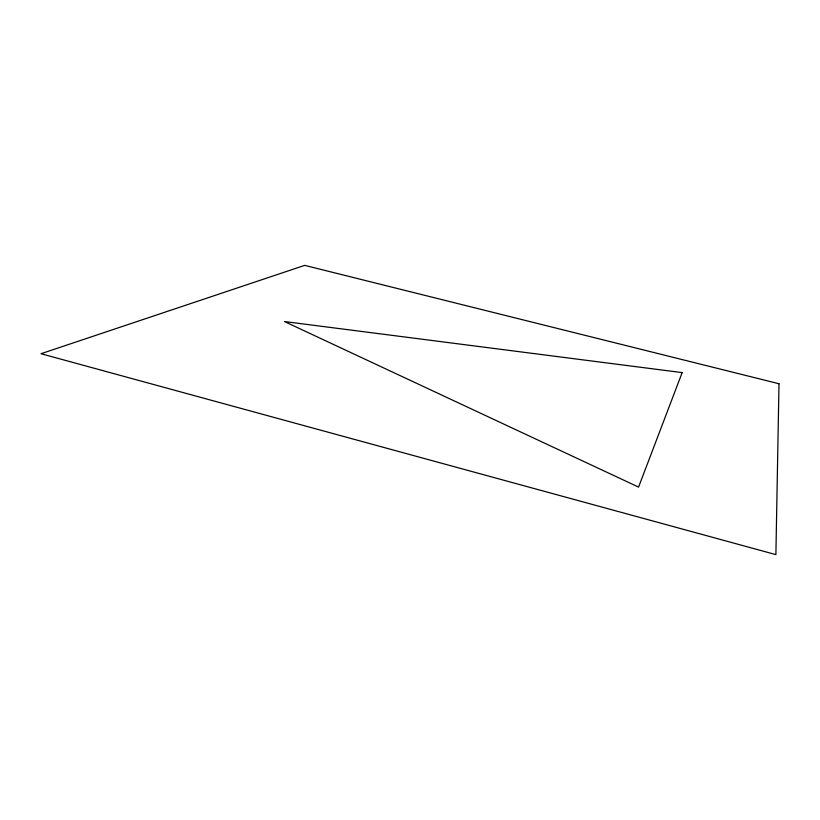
<?xml version="1.0" encoding="UTF-8"?>
<svg xmlns="http://www.w3.org/2000/svg" width="820" height="820" viewBox="0 0 820 820"><rect width="100%" height="100%" fill="white"/><g stroke="black" fill="none" stroke-linecap="round" stroke-linejoin="round"><path stroke-width="1.23" d="M779 383.75L775.894 554.627L41 353.717L304.681 265.372L779 383.75M682.148 372.608L638.575 487.09L284.458 321.542L682.148 372.608"/></g></svg>
